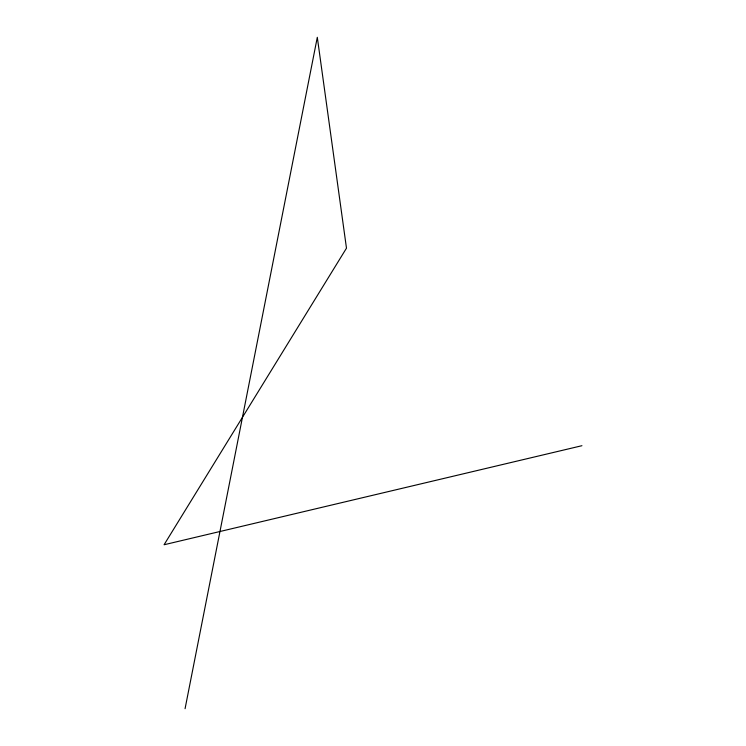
<?xml version="1.0" encoding="UTF-8"?>
<svg xmlns="http://www.w3.org/2000/svg" width="746" height="746" viewBox="0 0 746 746"><rect width="100%" height="100%" fill="white"/><g stroke="black" fill="none" stroke-linecap="round" stroke-linejoin="round"><path stroke-width="1.12" d="M185.064 708.7L317.302 37.3L346.48 248.176L164.064 544.757L581.936 445.707"/></g></svg>
